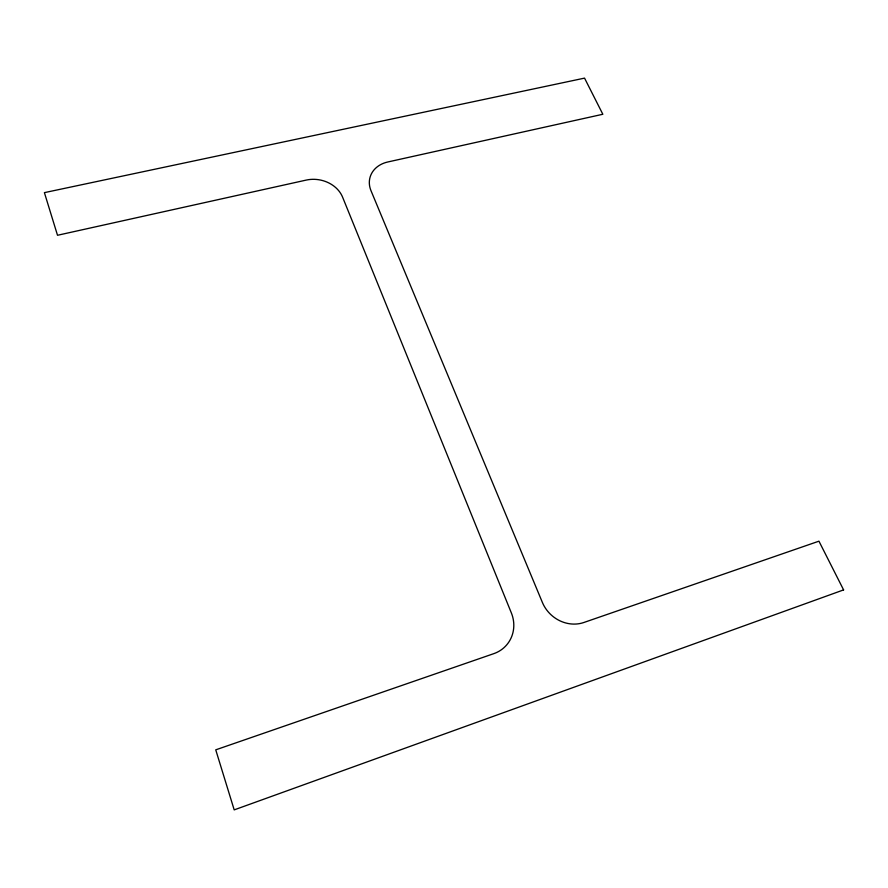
<?xml version="1.0" encoding="UTF-8"?>
<svg xmlns="http://www.w3.org/2000/svg" width="888" height="888" viewBox="0 0 888 888"><rect width="100%" height="100%" fill="white"/><g stroke="black" fill="none" stroke-linecap="round" stroke-linejoin="round"><path stroke-width="1.33" d="M843.6 589.898L234.199 809.878L215.74 749.838L493.817 653.646A33.134 31.124 41.9 0 0 511.366 612.953L342.59 197.158A29.004 24.065 10.7 0 0 306.227 180.086L57.509 235.276L44.4 192.641L584.548 78.122L602.841 114.263L387.79 161.982A28.338 23.255 14.8 0 0 370.995 190.687L542.402 602.475A32.623 29.615 42.7 0 0 583.915 622.477L818.936 541.181L843.6 589.898"/></g></svg>
